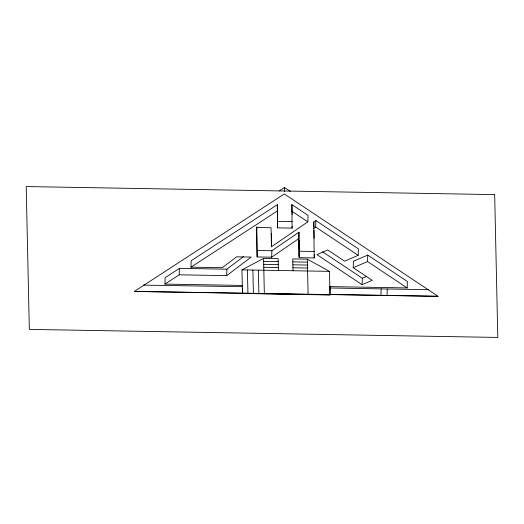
<?xml version="1.0" encoding="UTF-8"?>
<svg xmlns="http://www.w3.org/2000/svg" width="524" height="524" viewBox="0 0 524 524"><rect width="100%" height="100%" fill="white"/><g stroke="black" fill="none" stroke-linecap="round" stroke-linejoin="round"><path stroke-width="0.79" d="M242.291 285.423L164.936 284.1L165.145 277.648L179.424 268.36L226.912 269.179L243.66 256.485M164.936 284.1L179.215 274.812L179.424 268.36M179.215 274.812L226.696 275.631L251.179 257.074L236.625 256.826L222.268 267.705L190.972 267.168L191.188 260.716L277.334 204.707L277.484 227.855L292.071 228.104L292.123 226.492M226.696 275.631L226.912 269.179M242.455 293.158L242.612 288.554M257.343 250.498L271.891 250.747L298.968 232.184L298.752 238.63L271.681 257.199L257.127 256.943L256.826 226.768M292.071 228.104L291.914 204.629L308.06 215.377L307.843 221.829L271.452 246.778L271.511 233.193M271.681 257.199L271.891 250.747M277.484 227.855L277.334 204.707M284.362 191.542L284.499 187.513L290.407 191.443M298.962 248.232L299.145 240.189M299.139 256.079L299.315 248.042M314.321 254.703L314.21 257.926L299.171 257.67L298.968 232.184M314.21 257.926L313.784 222.025L315.88 220.584L358.39 248.88L358.18 255.326L344.589 261.162L327.769 249.968L316.935 254.618L362.11 284.689L372.21 280.353L353.209 267.705L353.425 261.253L367.75 255.103L407.377 281.48L407.161 287.931L329.183 286.589M313.568 228.477L315.671 227.036L315.88 220.584M330.159 286.432L329.976 294.449L438.084 296.309L284.283 193.965L134.354 291.416L329.982 294.809M362.11 284.689L362.326 278.237L322.542 251.756M407.161 287.931L367.534 261.555L367.75 255.103M380.935 295.326L381.151 288.875M387.033 295.431L387.243 288.979M279.207 190.952L284.499 187.513M190.972 267.168L277.117 211.159M293.001 270.731L292.746 258.928L307.333 259.177L329.472 271.36L329.989 294.966L242.461 293.466L241.95 269.853L263.572 258.424L278.159 258.679L278.414 270.482M353.209 267.705L367.534 261.555M362.326 278.237L366.649 276.377M277.7 221.403L292.287 221.652M299.387 251.219L314.426 251.474M263.637 261.378L278.224 261.627M292.811 261.876L307.398 262.131M263.696 264.325L278.29 264.581M292.877 264.83L307.464 265.079M263.762 267.279L278.349 267.528M292.942 267.784L307.529 268.033M241.95 269.853L329.472 271.36M330.192 287.997L428.573 289.687M143.504 285.108L242.671 286.707M134.354 291.416L438.084 296.309M291.698 211.08L307.843 221.829M315.671 227.036L358.18 255.326M330.061 286.7L330.133 289.844M313.784 222.025L313.889 226.931M313.961 230.206L314.138 238.387M307.333 259.177L308.105 294.593M298.752 238.63L299.171 257.67M291.914 204.629L292.123 214.362M271.452 246.778L271.032 227.744L256.485 227.495L257.127 256.943M263.572 258.424L264.345 293.84M258.358 270.135L258.876 293.748M252.889 270.043L253.406 293.65M247.42 269.952L247.937 293.558M494.676 194.607L26.2 186.564L29.324 329.393L497.8 337.436L494.676 194.607"/></g></svg>
